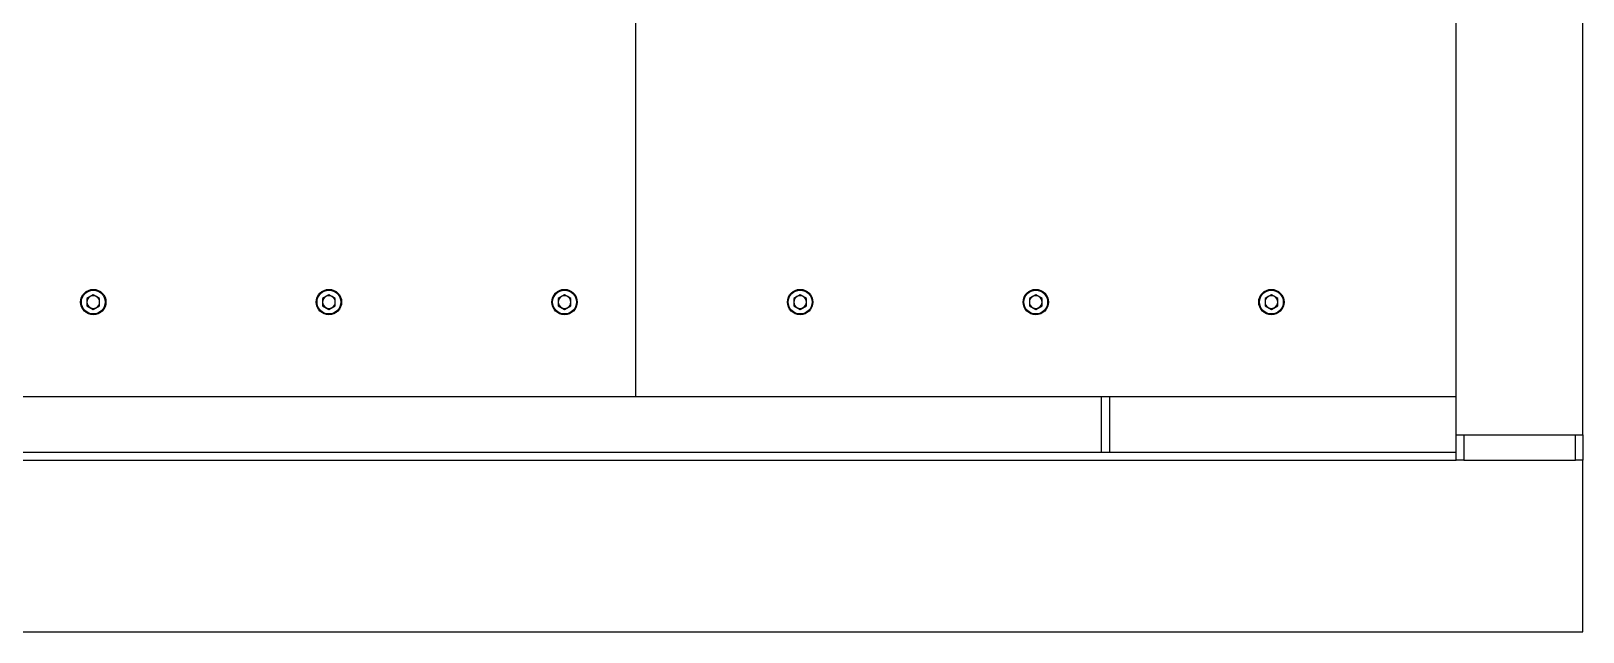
# Model space of a CAD drawing. Header units: metres. Extents: x 1161 to 1456, y 119 to 208.
# Drawn here: x 1326.477 to 1327.089, y 138.121 to 138.358 of the extents above; entities that cross this region are included whole.
import ezdxf

# ---------------------------------------------------------------- set-up
doc = ezdxf.new("R2010")
doc.units = ezdxf.units.M
doc.header["$MEASUREMENT"] = 0

# ---------------------------------------------------------------- blocks, each defined once
blk = doc.blocks.new('A$C2112393A')
at = {"color": 8, "linetype": 'Continuous'}
for p, q in [((944, 2527.16), (944, 2522.36)), ((5454, 2527.16), (944, 2527.16)), ((944, 2522.36), (944, 2466.5)), ((944, 2466.5), (944, 2459.3)), ((944, 2459.3), (947, 2459.3)), ((944, 2449.3), (944, 2459.3)), ((991, 2459.3), (947, 2459.3)), ((947, 2459.3), (947, 2449.3)), ((991, 2459.3), (994, 2459.3)), ((991, 2449.3), (991, 2459.3)), ((994, 2459.3), (994, 2449.3)), ((5454, 2459.3), (994, 2459.3)), ((1658, 2456.1), (994, 2456.1)), ((1130.8, 2456.1), (1130.8, 2434.3)), ((1134, 2456.1), (1134, 2434.3)), ((986.8, 2449.3), (944, 2449.3)), ((944, 2449.3), (944, 269.3)), ((991, 2449.3), (947, 2449.3)), ((991, 2449.3), (986.8, 2449.3)), ((994, 2449.3), (991, 2449.3)), ((994, 2449.3), (994, 269.3)), ((994, 2434.3), (996.86, 2434.3)), ((996.86, 2434.3), (998.41, 2434.3)), ((998.41, 2434.3), (1005.14, 2434.3)), ((1005.14, 2434.3), (1008.23, 2434.3)), ((1008.23, 2434.3), (1030.77, 2434.3)), ((1030.77, 2434.3), (1033.86, 2434.3)), ((1033.86, 2434.3), (1040.91, 2434.3)), ((1040.91, 2434.3), (1042.46, 2434.3)), ((1042.46, 2434.3), (1089.54, 2434.3)), ((1089.54, 2434.3), (1091.09, 2434.3)), ((1091.09, 2434.3), (1098.14, 2434.3)), ((1098.14, 2434.3), (1101.23, 2434.3)), ((1101.23, 2434.3), (1123.77, 2434.3)), ((1123.77, 2434.3), (1126.86, 2434.3)), ((1126.86, 2434.3), (1133.91, 2434.3)), ((1133.91, 2434.3), (1135.46, 2434.3)), ((1135.46, 2434.3), (1182.54, 2434.3)), ((1182.54, 2434.3), (1184.09, 2434.3)), ((1184.09, 2434.3), (1191.14, 2434.3)), ((1191.14, 2434.3), (1194.23, 2434.3)), ((1194.23, 2434.3), (1216.77, 2434.3)), ((1216.77, 2434.3), (1219.86, 2434.3)), ((1219.86, 2434.3), (1226.91, 2434.3)), ((1226.91, 2434.3), (1228.46, 2434.3)), ((1228.46, 2434.3), (1275.54, 2434.3)), ((1275.54, 2434.3), (1277.09, 2434.3)), ((1277.09, 2434.3), (1284.14, 2434.3)), ((1284.14, 2434.3), (1287.23, 2434.3)), ((1287.23, 2434.3), (1309.77, 2434.3)), ((1309.77, 2434.3), (1312.86, 2434.3)), ((1312.86, 2434.3), (1316.41, 2434.3)), ((1316.4, 2434.3), (1317.94, 2434.3)), ((1317.94, 2434.3), (1321.23, 2434.3)), ((1317.94, 2234.3), (1317.94, 2434.3)), ((1321.23, 2434.3), (1322.78, 2434.3)), ((1322.78, 2434.3), (1368.86, 2434.3)), ((1368.86, 2434.3), (1370.41, 2434.3)), ((1370.41, 2434.3), (1377.14, 2434.3)), ((1377.14, 2434.3), (1380.23, 2434.3)), ((1380.23, 2434.3), (1402.77, 2434.3)), ((1402.77, 2434.3), (1405.86, 2434.3)), ((1405.86, 2434.3), (1412.91, 2434.3)), ((1412.91, 2434.3), (1414.46, 2434.3)), ((1414.46, 2434.3), (1461.54, 2434.3)), ((1461.54, 2434.3), (1463.09, 2434.3)), ((1463.09, 2434.3), (1470.14, 2434.3)), ((1470.14, 2434.3), (1473.23, 2434.3)), ((1473.23, 2434.3), (1495.77, 2434.3)), ((1495.77, 2434.3), (1498.86, 2434.3)), ((1498.86, 2434.3), (1505.91, 2434.3)), ((1505.91, 2434.3), (1507.46, 2434.3)), ((1507.46, 2434.3), (1554.54, 2434.3)), ((1554.54, 2434.3), (1556.09, 2434.3)), ((1556.09, 2434.3), (1563.14, 2434.3)), ((1067, 2399.69), (1064.5, 2398.25)), ((1064.5, 2398.25), (1064.5, 2395.36)), ((1064.5, 2395.36), (1067, 2393.92)), ((1069.5, 2398.25), (1067, 2399.69)), ((1067, 2393.92), (1069.5, 2395.36)), ((1069.5, 2395.36), (1069.5, 2398.25)), ((1160, 2399.69), (1157.5, 2398.25)), ((1157.5, 2398.25), (1157.5, 2395.36)), ((1157.5, 2395.36), (1160, 2393.92)), ((1162.5, 2398.25), (1160, 2399.69)), ((1160, 2393.92), (1162.5, 2395.36)), ((1162.5, 2395.36), (1162.5, 2398.25)), ((1253, 2399.69), (1250.5, 2398.25)), ((1250.5, 2398.25), (1250.5, 2395.36)), ((1250.5, 2395.36), (1253, 2393.92)), ((1255.5, 2398.25), (1253, 2399.69)), ((1253, 2393.92), (1255.5, 2395.36)), ((1255.5, 2395.36), (1255.5, 2398.25)), ((1346, 2399.69), (1343.5, 2398.25)), ((1343.5, 2398.25), (1343.5, 2395.36)), ((1343.5, 2395.36), (1346, 2393.92)), ((1348.5, 2398.25), (1346, 2399.69)), ((1346, 2393.92), (1348.5, 2395.36)), ((1348.5, 2395.36), (1348.5, 2398.25)), ((1439, 2399.69), (1436.5, 2398.25)), ((1436.5, 2398.25), (1436.5, 2395.36)), ((1436.5, 2395.36), (1439, 2393.92)), ((1441.5, 2398.25), (1439, 2399.69)), ((1439, 2393.92), (1441.5, 2395.36)), ((1441.5, 2395.36), (1441.5, 2398.25)), ((1532, 2399.69), (1529.5, 2398.25)), ((1529.5, 2398.25), (1529.5, 2395.36)), ((1529.5, 2395.36), (1532, 2393.92)), ((1534.5, 2398.25), (1532, 2399.69)), ((1532, 2393.92), (1534.5, 2395.36)), ((1534.5, 2395.36), (1534.5, 2398.25))]:
    blk.add_line(p, q, dxfattribs=at)
for centre, radius in [((1067, 2396.8), 5), ((1067, 2396.8), 4.7), ((1160, 2396.8), 5), ((1160, 2396.8), 4.7), ((1253, 2396.8), 5), ((1253, 2396.8), 4.7), ((1346, 2396.8), 5), ((1346, 2396.8), 4.7), ((1439, 2396.8), 5), ((1439, 2396.8), 4.7), ((1532, 2396.8), 5), ((1532, 2396.8), 4.7)]:
    blk.add_circle(centre, radius, dxfattribs=at)
for centre, start, end in [((1067, 2396.8), 120, 180), ((1067, 2396.8), 180, 240), ((1067, 2396.8), 60, 120), ((1067, 2396.8), 0, 60), ((1067, 2396.8), 300, 0), ((1160, 2396.8), 120, 180), ((1160, 2396.8), 180, 240), ((1160, 2396.8), 60, 120), ((1160, 2396.8), 0, 60), ((1160, 2396.8), 300, 0), ((1253, 2396.8), 120, 180), ((1253, 2396.8), 180, 240), ((1253, 2396.8), 60, 120), ((1253, 2396.8), 0, 60), ((1253, 2396.8), 300, 0), ((1346, 2396.8), 120, 180), ((1346, 2396.8), 180, 240), ((1346, 2396.8), 60, 120), ((1346, 2396.8), 0, 60), ((1346, 2396.8), 300, 0), ((1439, 2396.8), 120, 180), ((1439, 2396.8), 180, 240), ((1439, 2396.8), 60, 120), ((1439, 2396.8), 0, 60), ((1439, 2396.8), 300, 0), ((1532, 2396.8), 120, 180), ((1532, 2396.8), 180, 240), ((1532, 2396.8), 60, 120), ((1532, 2396.8), 0, 60), ((1532, 2396.8), 300, 0), ((1067, 2396.8), 240, 300), ((1160, 2396.8), 240, 300), ((1253, 2396.8), 240, 300), ((1346, 2396.8), 240, 300), ((1439, 2396.8), 240, 300), ((1532, 2396.8), 240, 300)]:
    blk.add_arc(centre, 2.5, start, end, dxfattribs=at)

msp = doc.modelspace()

# ---------------------------------------------------------------- block references
at = {"xscale": 0.001, "yscale": 0.001, "zscale": 0.001, "rotation": 180}
msp.add_blockref('A$C2112393A', (1328.03333, 140.64801), dxfattribs=at)

doc.saveas('drawing.dxf')
